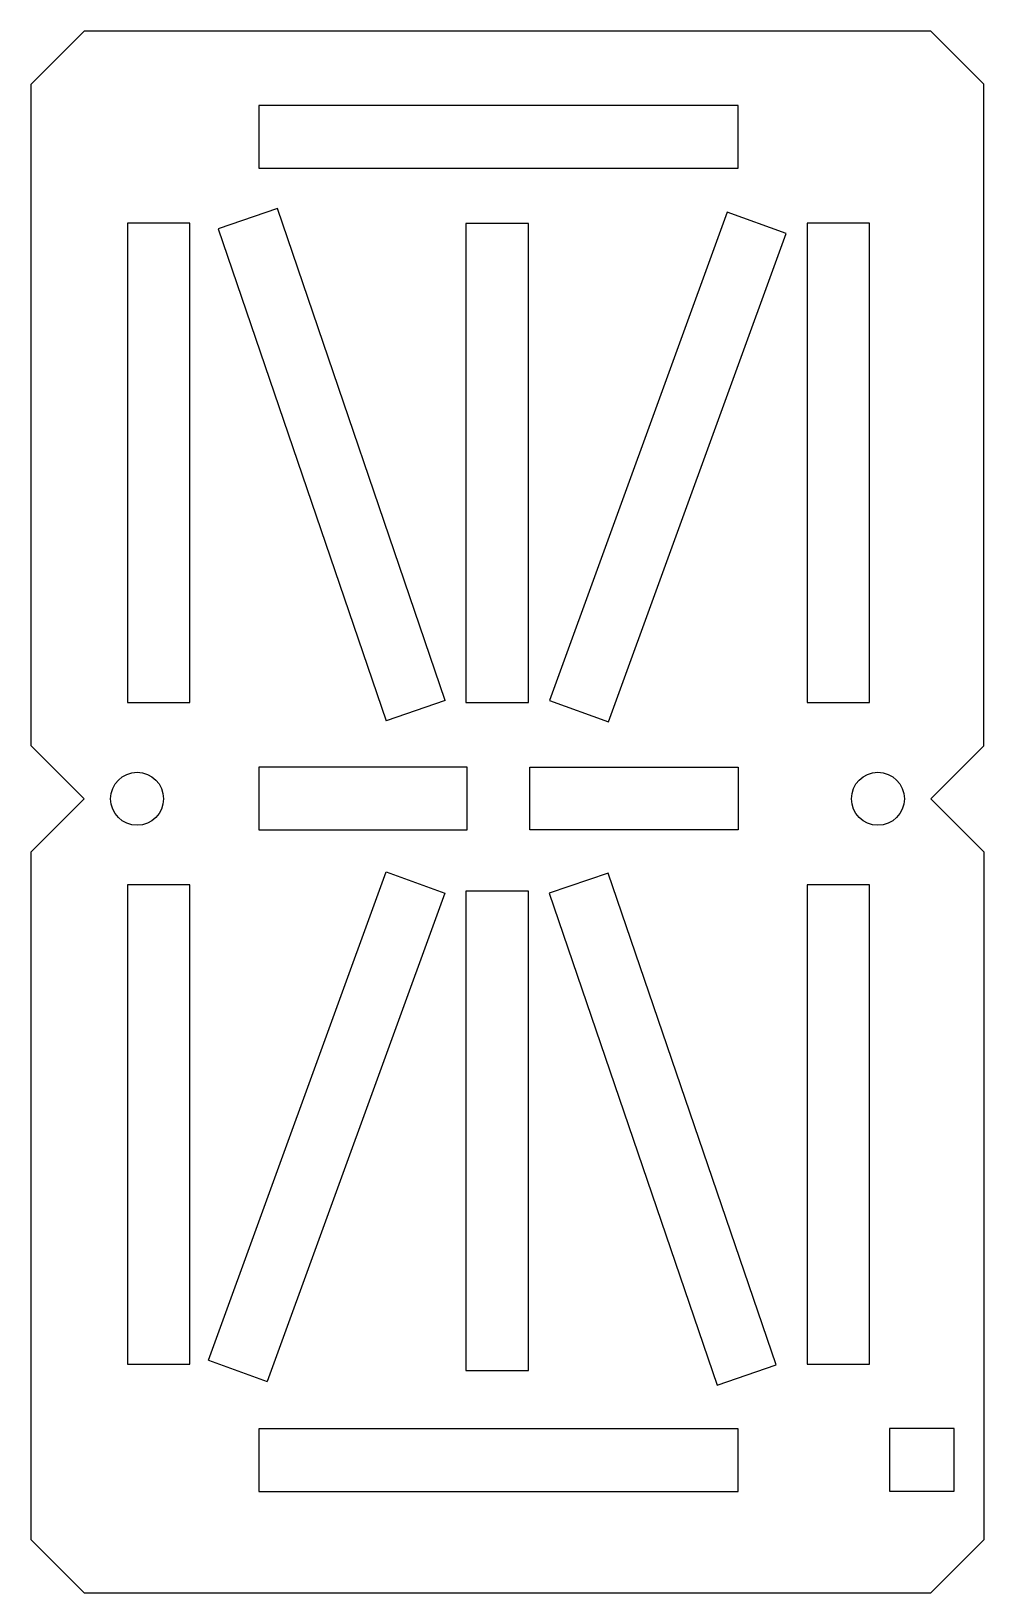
# Model space of a CAD drawing. Header units: millimetres. Extents: x 5.1 to 50.8, y 36.8 to 111.8.
import ezdxf

# ---------------------------------------------------------------- set-up
doc = ezdxf.new("R2010")
doc.units = ezdxf.units.MM
doc.layers.get('0').update_dxf_attribs({"linetype": 'CONTINUOUS'})

msp = doc.modelspace()

# ---------------------------------------------------------------- linework, layer by layer
for p, q in [((7.62, 111.76), (5.08, 109.22)), ((48.26, 111.76), (7.62, 111.76)), ((48.26, 111.76), (50.8, 109.22)), ((5.08, 77.47), (5.08, 109.22)), ((50.8, 77.47), (50.8, 109.22)), ((16.897, 103.247), (14.058, 102.278)), ((24.956, 79.642), (16.897, 103.247)), ((14.058, 102.278), (22.116, 78.672)), ((24.956, 79.642), (22.116, 78.672)), ((7.62, 74.93), (5.08, 77.47)), ((50.8, 77.47), (48.26, 74.93)), ((5.08, 72.39), (7.62, 74.93)), ((48.26, 74.93), (50.8, 72.39)), ((5.08, 39.37), (5.08, 72.39)), ((50.8, 72.39), (50.8, 39.37)), ((13.585, 47.991), (22.114, 71.423)), ((22.114, 71.423), (24.933, 70.397)), ((24.933, 70.397), (16.404, 46.965)), ((13.585, 47.991), (16.404, 46.965)), ((7.62, 36.83), (5.08, 39.37)), ((50.8, 39.37), (48.26, 36.83)), ((7.62, 36.83), (48.26, 36.83))]:
    msp.add_line(p, q)
for points in [[(39.012, 108.19), (16.012, 108.19), (16.012, 105.19), (39.012, 105.19)], [(29.961, 79.642), (32.78, 78.615), (41.308, 102.047), (38.489, 103.074)], [(9.697, 79.547), (12.697, 79.547), (12.697, 102.547), (9.697, 102.547)], [(28.947, 79.542), (28.947, 102.542), (25.947, 102.542), (25.947, 79.542)], [(45.322, 79.547), (45.322, 102.547), (42.322, 102.547), (42.322, 79.547)], [(16.012, 73.44), (26.012, 73.44), (26.012, 76.44), (16.012, 76.44)], [(39.012, 73.44), (29.012, 73.44), (29.012, 76.44), (39.012, 76.44)], [(32.777, 71.366), (29.938, 70.397), (37.996, 46.791), (40.836, 47.76)], [(12.697, 70.797), (9.697, 70.797), (9.697, 47.797), (12.697, 47.797)], [(28.947, 47.497), (28.947, 70.497), (25.947, 70.497), (25.947, 47.497)], [(42.322, 70.797), (42.322, 47.797), (45.322, 47.797), (45.322, 70.797)], [(39.012, 41.69), (39.012, 44.69), (16.012, 44.69), (16.012, 41.69)], [(49.382, 44.709), (46.282, 44.709), (46.282, 41.709), (49.382, 41.709)]]:
    msp.add_lwpolyline(points, close=True)
for centre in [(10.16, 74.93), (45.72, 74.93)]:
    msp.add_circle(centre, 1.27)

doc.saveas('drawing.dxf')
